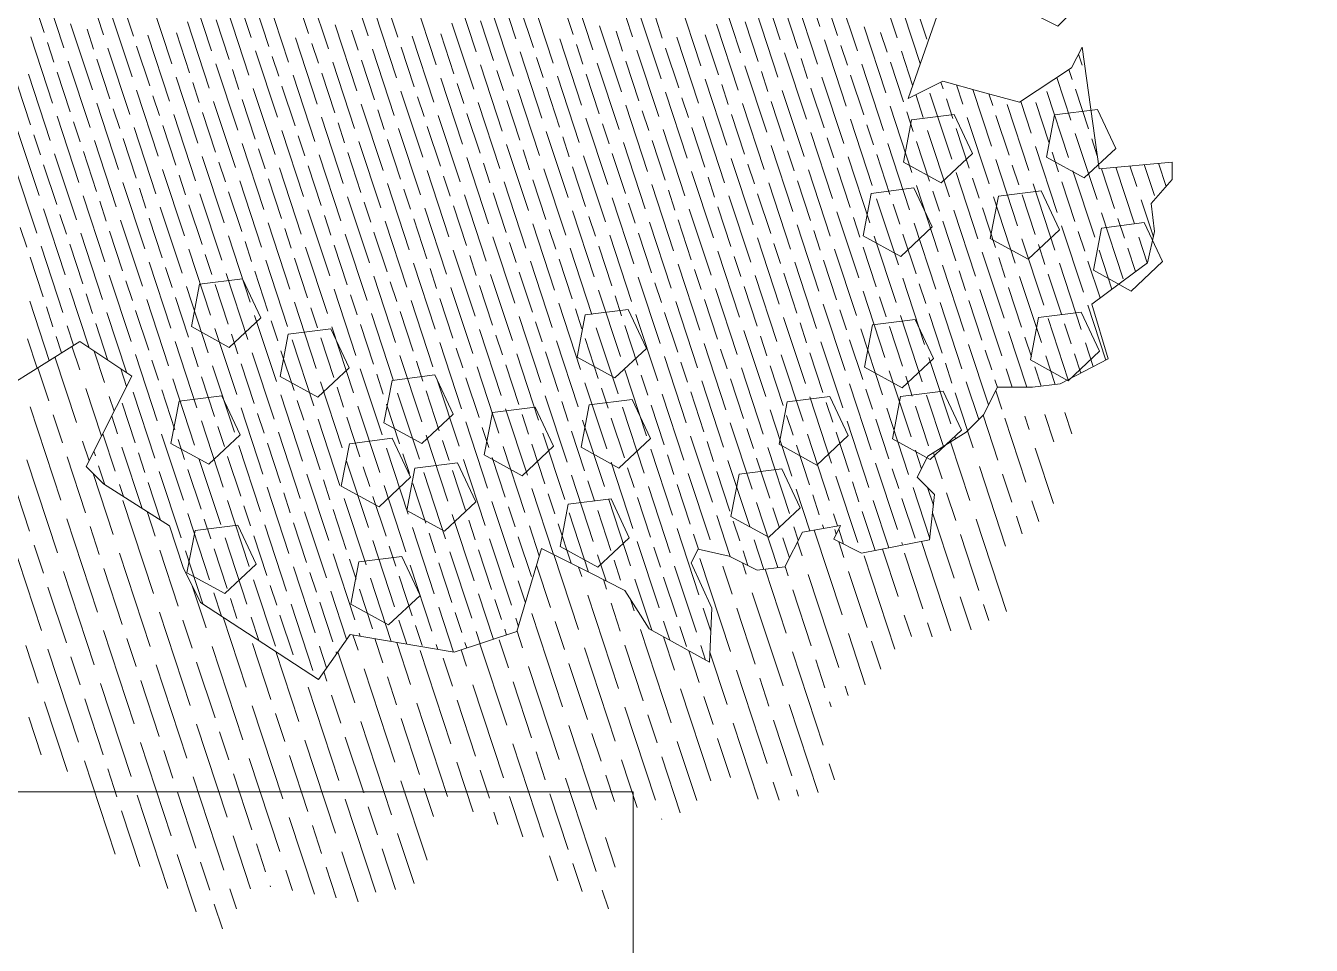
# Model space of a CAD drawing. Header units: millimetres. Extents: x 29001 to 40804, y -8833 to -5892.
# Drawn here: x 29489.07 to 29504.21, y -8209.34 to -8198.51 of the extents above; entities that cross this region are included whole.
import ezdxf

# ---------------------------------------------------------------- set-up
doc = ezdxf.new("R2010")
doc.units = ezdxf.units.MM
doc.layers.get('0').update_dxf_attribs({"lineweight": 0})
for name, color, linetype, lineweight in [('250', 250, 'Continuous', 0), ('251', 251, 'Continuous', 0), ('252', 252, 'Continuous', 0), ('ARBOL', 3, 'Continuous', 0), ('Auto_Tefriş', 32, 'Continuous', 0), ('wipeout', 254, 'Continuous', 0), ('xxx_Auto_Tefris_Tefris', 32, 'Continuous', 0)]:
    doc.layers.add(name, color=color, linetype=linetype, lineweight=lineweight)

# ---------------------------------------------------------------- blocks, each defined once
blk = doc.blocks.new('cc')
at = {"color": 66, "linetype": 'Continuous', "true_color": 0x608d07}
for p, q in [((3.3614, 1.6911), (3.3145, 1.7182)), ((3.4185, 1.6582), (3.4183, 1.6583)), ((3.3712, 1.6096), (3.3293, 1.6338)), ((3.5845, 1.4865), (3.4139, 1.585)), ((4.0373, 1.5284), (3.9381, 1.5857)), ((3.4948, 1.4624), (3.3119, 1.568)), ((4.0243, 1.4601), (3.8921, 1.5364)), ((3.6042, 1.3235), (3.3198, 1.4876)), ((3.6997, 1.4199), (3.6272, 1.4618)), ((3.9346, 1.436), (3.846, 1.4871)), ((3.486, 1.3158), (3.3154, 1.4143)), ((3.8361, 1.2654), (3.5517, 1.4296)), ((4.0439, 1.2971), (3.8, 1.4379)), ((4.1509, 1.3111), (3.9914, 1.4032)), ((2.6262, 1.2056), (2.3418, 1.3698)), ((2.7345, 1.2947), (2.6492, 1.344)), ((3.3963, 1.2918), (3.2599, 1.3706)), ((3.9258, 1.2894), (3.7551, 1.3879)), ((2.7878, 1.1881), (2.5737, 1.3118)), ((3.1742, 1.2684), (3.1243, 1.2972)), ((3.5057, 1.1528), (3.2213, 1.317)), ((3.614, 1.242), (3.5287, 1.2912)), ((3.9454, 1.1264), (3.661, 1.2906)), ((3.0659, 1.1792), (2.9828, 1.2272)), ((3.2978, 1.1212), (3.0536, 1.2622)), ((3.3875, 1.1452), (3.2169, 1.2437)), ((3.7375, 1.0948), (3.4532, 1.259)), ((3.8273, 1.1188), (3.6566, 1.2173)), ((4.1773, 1.0684), (3.8929, 1.2326)), ((4.0537, 1.2156), (3.9684, 1.2648)), ((4.2112, 1.2005), (4.1008, 1.2642)), ((2.3198, 1.0033), (2.0354, 1.1675)), ((2.5277, 1.035), (2.2433, 1.1992)), ((2.636, 1.1241), (2.5507, 1.1734)), ((2.8294, 1.0883), (2.683, 1.1728)), ((2.9478, 1.1716), (2.9191, 1.1882)), ((4.1973, 1.1327), (4.0964, 1.1909)), ((2.4095, 1.0274), (2.2389, 1.1259)), ((2.7595, 0.977), (2.4752, 1.1411)), ((2.8493, 1.001), (2.6786, 1.0995)), ((3.1993, 0.9506), (2.9149, 1.1147)), ((3.0757, 1.0977), (2.9904, 1.147)), ((3.4071, 0.9822), (3.1228, 1.1464)), ((3.5155, 1.0713), (3.4302, 1.1206)), ((3.8469, 0.9558), (3.5625, 1.12)), ((3.9552, 1.0449), (3.8699, 1.0942)), ((4.1694, 0.9971), (4.0023, 1.0936)), ((2.9674, 1.0086), (2.8696, 1.0651)), ((3.289, 0.9746), (3.1184, 1.0731)), ((3.639, 0.9242), (3.3547, 1.0883)), ((3.7287, 0.9482), (3.5581, 1.0467)), ((4.0788, 0.8978), (3.7944, 1.0619)), ((2.2213, 0.8327), (1.9369, 0.9969)), ((2.4291, 0.8644), (2.1448, 1.0286)), ((2.661, 0.8063), (2.3767, 0.9705)), ((2.5375, 0.9535), (2.4522, 1.0028)), ((2.8689, 0.838), (2.5845, 1.0022)), ((2.9772, 0.9271), (2.8919, 0.9764)), ((3.3086, 0.8116), (3.0243, 0.9758)), ((4.1555, 0.9293), (3.9979, 1.0203)), ((2.311, 0.8568), (2.1404, 0.9553)), ((2.7507, 0.8304), (2.5801, 0.9289)), ((3.1008, 0.7799), (2.8164, 0.9441)), ((3.5405, 0.7535), (3.2562, 0.9177)), ((3.417, 0.9007), (3.3317, 0.95)), ((3.7484, 0.7852), (3.464, 0.9494)), ((3.8567, 0.8743), (3.7714, 0.9236)), ((4.1881, 0.7588), (3.9038, 0.923)), ((2.3306, 0.6938), (2.0463, 0.8579)), ((3.1905, 0.804), (3.0199, 0.9025)), ((3.6302, 0.7776), (3.4596, 0.8761)), ((3.9803, 0.7272), (3.6959, 0.8913)), ((4.07, 0.7512), (3.8994, 0.8497)), ((4.3708, 0.7292), (4.1357, 0.8649)), ((2.1228, 0.6621), (1.8384, 0.8263)), ((2.5625, 0.6357), (2.2782, 0.7999)), ((2.439, 0.7829), (2.3537, 0.8321)), ((2.7704, 0.6674), (2.486, 0.8316)), ((2.8787, 0.7565), (2.7934, 0.8057)), ((3.2101, 0.641), (2.9258, 0.8052)), ((2.2125, 0.6861), (2.0419, 0.7847)), ((2.6522, 0.6598), (2.4816, 0.7583)), ((3.0023, 0.6093), (2.7179, 0.7735)), ((3.092, 0.6334), (2.9214, 0.7319)), ((3.442, 0.5829), (3.1577, 0.7471)), ((3.3185, 0.7301), (3.2331, 0.7794)), ((3.6499, 0.6146), (3.3655, 0.7788)), ((3.7582, 0.7037), (3.6729, 0.753)), ((4.0896, 0.5882), (3.8053, 0.7524)), ((2.2321, 0.5231), (1.9478, 0.6873)), ((3.5317, 0.607), (3.3611, 0.7055)), ((3.8818, 0.5565), (3.5974, 0.7207)), ((3.9715, 0.5806), (3.8009, 0.6791)), ((4.3004, 0.5423), (4.0371, 0.6943)), ((4.1979, 0.6773), (4.1126, 0.7266)), ((4.3473, 0.6669), (4.245, 0.726)), ((2.0243, 0.4915), (1.7399, 0.6557)), ((2.114, 0.5155), (1.9434, 0.614)), ((2.464, 0.4651), (2.1797, 0.6293)), ((2.3405, 0.6123), (2.2551, 0.6615)), ((2.6719, 0.4968), (2.3875, 0.6609)), ((2.7802, 0.5859), (2.6949, 0.6351)), ((3.1116, 0.4704), (2.8273, 0.6345)), ((3.2199, 0.5595), (3.1346, 0.6087)), ((3.5514, 0.444), (3.267, 0.6081)), ((4.3239, 0.6046), (4.2406, 0.6527)), ((2.5537, 0.4891), (2.3831, 0.5876)), ((2.9038, 0.4387), (2.6194, 0.6029)), ((2.9935, 0.4627), (2.8229, 0.5612)), ((3.3435, 0.4123), (3.0591, 0.5765)), ((3.7833, 0.3859), (3.4989, 0.5501)), ((3.6597, 0.5331), (3.5744, 0.5823)), ((3.9911, 0.4176), (3.7067, 0.5817)), ((4.0994, 0.5067), (4.0141, 0.5559)), ((4.2695, 0.4843), (4.1465, 0.5554)), ((1.6939, 0.3789), (1.4095, 0.5431)), ((1.9258, 0.3209), (1.6414, 0.485)), ((1.8022, 0.468), (1.7169, 0.5173)), ((2.1336, 0.3525), (1.8493, 0.5167)), ((2.2419, 0.4416), (2.1566, 0.4909)), ((2.5734, 0.3261), (2.289, 0.4903)), ((3.4332, 0.4363), (3.2626, 0.5349)), ((3.873, 0.4099), (3.7023, 0.5085)), ((4.1781, 0.3854), (3.9386, 0.5237)), ((2.0155, 0.3449), (1.8449, 0.4434)), ((2.3655, 0.2945), (2.0811, 0.4587)), ((2.8053, 0.2681), (2.5209, 0.4323)), ((2.6817, 0.4153), (2.5964, 0.4645)), ((3.0131, 0.2997), (2.7287, 0.4639)), ((3.1214, 0.3889), (3.0361, 0.4381)), ((3.4529, 0.2733), (3.1685, 0.4375)), ((4.2253, 0.434), (4.1421, 0.4821)), ((1.5954, 0.2083), (1.311, 0.3725)), ((2.4552, 0.3185), (2.2846, 0.417)), ((2.895, 0.2921), (2.7243, 0.3906)), ((3.245, 0.2417), (2.9606, 0.4059)), ((3.3347, 0.2657), (3.1641, 0.3642)), ((3.6848, 0.2153), (3.4004, 0.3795)), ((3.5612, 0.3625), (3.4759, 0.4117)), ((3.8926, 0.2469), (3.6082, 0.4111)), ((4.0009, 0.3361), (3.9156, 0.3853)), ((4.1263, 0.3395), (4.048, 0.3847)), ((1.8273, 0.1503), (1.5429, 0.3144)), ((1.7037, 0.2974), (1.6184, 0.3467)), ((2.0351, 0.1819), (1.7507, 0.3461)), ((2.1434, 0.271), (2.0581, 0.3203)), ((2.4749, 0.1555), (2.1905, 0.3197)), ((3.7745, 0.2393), (3.6038, 0.3378)), ((4.0998, 0.2032), (3.8401, 0.3531)), ((4.0757, 0.2929), (4.0436, 0.3114)), ((1.4772, 0.2007), (1.3066, 0.2992)), ((1.917, 0.1743), (1.7463, 0.2728)), ((2.267, 0.1239), (1.9826, 0.288)), ((2.3567, 0.1479), (2.1861, 0.2464)), ((2.7068, 0.0975), (2.4224, 0.2616)), ((2.5832, 0.2446), (2.4979, 0.2939)), ((2.9146, 0.1291), (2.6302, 0.2933)), ((3.0229, 0.2182), (2.9376, 0.2675)), ((3.3544, 0.1027), (3.07, 0.2669)), ((1.4969, 0.0377), (1.2125, 0.2019)), ((2.7965, 0.1215), (2.6258, 0.22)), ((3.1465, 0.0711), (2.8621, 0.2352)), ((3.2362, 0.0951), (3.0656, 0.1936)), ((3.5862, 0.0447), (3.3019, 0.2089)), ((3.4627, 0.1918), (3.3774, 0.2411)), ((3.7941, 0.0763), (3.5097, 0.2405)), ((4.026, 0.0183), (3.7416, 0.1825)), ((3.9024, 0.1654), (3.8171, 0.2147)), ((4.1113, 0.1207), (3.9495, 0.2141)), ((1.289, 0.006), (1.0046, 0.1702)), ((1.3787, 0.0301), (1.2081, 0.1286)), ((1.7288, -0.0204), (1.4444, 0.1438)), ((1.6052, 0.1268), (1.5199, 0.1761)), ((1.9366, 0.0113), (1.6522, 0.1755)), ((2.0449, 0.1004), (1.9596, 0.1497)), ((2.3764, -0.0151), (2.092, 0.1491)), ((2.4847, 0.074), (2.3994, 0.1233)), ((2.8161, -0.0415), (2.5317, 0.1227)), ((3.676, 0.0687), (3.5053, 0.1672)), ((4.1068, 0.0474), (3.9451, 0.1408)), ((1.8185, 0.0037), (1.6478, 0.1022)), ((2.1685, -0.0468), (1.8841, 0.1174)), ((2.2582, -0.0227), (2.0876, 0.0758)), ((2.6082, -0.0732), (2.3239, 0.091)), ((3.048, -0.0996), (2.7636, 0.0646)), ((2.9244, 0.0476), (2.8391, 0.0969)), ((3.2558, -0.0679), (2.9715, 0.0963)), ((3.3642, 0.0212), (3.2789, 0.0705)), ((3.6956, -0.0943), (3.4112, 0.0699)), ((1.3984, -0.1329), (1.114, 0.0312)), ((1.5067, -0.0438), (1.4214, 0.0054)), ((1.8381, -0.1593), (1.5537, 0.0048)), ((2.698, -0.0491), (2.5273, 0.0494)), ((3.1377, -0.0755), (2.9671, 0.023)), ((3.4877, -0.1259), (3.2034, 0.0382)), ((3.9275, -0.1523), (3.6431, 0.0118)), ((3.8039, -0.0052), (3.7186, 0.0441)), ((4.0714, -0.0838), (3.851, 0.0435)), ((1.1905, -0.1646), (0.9061, -0.0004)), ((1.2802, -0.1406), (1.1096, -0.042)), ((1.6302, -0.191), (1.3459, -0.0268)), ((2.07, -0.2174), (1.7856, -0.0532)), ((1.9464, -0.0702), (1.8611, -0.021)), ((2.2778, -0.1857), (1.9935, -0.0215)), ((2.3862, -0.0966), (2.3009, -0.0474)), ((2.7176, -0.2121), (2.4332, -0.0479)), ((3.5774, -0.1019), (3.4068, -0.0034)), ((4.0172, -0.1283), (3.8466, -0.0298)), ((4.0901, -0.0187), (4.0829, -0.0146)), ((1.72, -0.167), (1.5493, -0.0684)), ((2.1597, -0.1933), (1.9891, -0.0948)), ((2.5097, -0.2438), (2.2254, -0.0796)), ((2.9495, -0.2702), (2.6651, -0.106)), ((2.8259, -0.123), (2.7406, -0.0737)), ((3.1573, -0.2385), (2.873, -0.0743)), ((3.2657, -0.1494), (3.1804, -0.1001)), ((3.5971, -0.2649), (3.3127, -0.1007)), ((1.092, -0.3352), (0.8076, -0.171)), ((1.2998, -0.3036), (1.0155, -0.1394)), ((1.4082, -0.2144), (1.3229, -0.1652)), ((1.7396, -0.33), (1.4552, -0.1658)), ((2.5994, -0.2197), (2.4288, -0.1212)), ((3.0392, -0.2461), (2.8686, -0.1476)), ((3.3892, -0.2966), (3.1049, -0.1324)), ((3.4789, -0.2725), (3.3083, -0.174)), ((3.829, -0.323), (3.5446, -0.1588)), ((3.7054, -0.1758), (3.6201, -0.1265)), ((4.0368, -0.2913), (3.7525, -0.1271)), ((1.1817, -0.3112), (1.0111, -0.2127)), ((1.5317, -0.3616), (1.2474, -0.1974)), ((1.6214, -0.3376), (1.4508, -0.2391)), ((1.9715, -0.388), (1.6871, -0.2238)), ((1.8479, -0.2408), (1.7626, -0.1916)), ((2.1793, -0.3563), (1.895, -0.1922)), ((2.2877, -0.2672), (2.2024, -0.218)), ((2.6191, -0.3827), (2.3347, -0.2186)), ((3.9187, -0.2989), (3.7481, -0.2004)), ((4.0645, -0.2314), (3.9844, -0.1852)), ((0.7616, -0.4478), (0.4772, -0.2836)), ((2.0612, -0.364), (1.8906, -0.2655)), ((2.4112, -0.4144), (2.1269, -0.2502)), ((2.5009, -0.3904), (2.3303, -0.2919)), ((2.851, -0.4408), (2.5666, -0.2766)), ((2.7274, -0.2936), (2.6421, -0.2444)), ((3.0588, -0.4091), (2.7745, -0.245)), ((3.1672, -0.32), (3.0818, -0.2708)), ((3.4986, -0.4355), (3.2142, -0.2714)), ((3.6069, -0.3464), (3.5216, -0.2972)), ((3.9383, -0.4619), (3.654, -0.2977)), ((4.2206, -0.3216), (4.1447, -0.2777)), ((0.9935, -0.5058), (0.7091, -0.3417)), ((0.8699, -0.3587), (0.7846, -0.3094)), ((1.2013, -0.4742), (0.917, -0.31)), ((1.3097, -0.3851), (1.2244, -0.3358)), ((1.6411, -0.5006), (1.3567, -0.3364)), ((1.7494, -0.4115), (1.6641, -0.3622)), ((2.0808, -0.527), (1.7965, -0.3628)), ((2.9407, -0.4168), (2.7701, -0.3182)), ((3.2907, -0.4672), (3.0064, -0.303)), ((3.3804, -0.4432), (3.2098, -0.3446)), ((3.7305, -0.4936), (3.4461, -0.3294)), ((4.1702, -0.52), (3.8859, -0.3558)), ((4.0467, -0.3728), (3.9613, -0.3236)), ((4.3118, -0.4501), (4.0937, -0.3241)), ((1.0832, -0.4818), (0.9126, -0.3833)), ((1.4332, -0.5322), (1.1489, -0.368)), ((1.5229, -0.5082), (1.3523, -0.4097)), ((1.873, -0.5586), (1.5886, -0.3944)), ((2.3127, -0.585), (2.0284, -0.4208)), ((2.1892, -0.4378), (2.1038, -0.3886)), ((2.5206, -0.5534), (2.2362, -0.3892)), ((2.6289, -0.4642), (2.5436, -0.415)), ((2.9603, -0.5798), (2.676, -0.4156)), ((3.8202, -0.4695), (3.6496, -0.371)), ((4.2599, -0.4959), (4.0893, -0.3974)), ((0.6631, -0.6184), (0.3787, -0.4542)), ((0.7714, -0.5293), (0.6861, -0.48)), ((1.1028, -0.6448), (0.8185, -0.4806)), ((1.9627, -0.5346), (1.7921, -0.4361)), ((2.4024, -0.561), (2.2318, -0.4625)), ((2.7525, -0.6114), (2.4681, -0.4472)), ((3.1922, -0.6378), (2.9079, -0.4736)), ((3.0687, -0.4906), (2.9833, -0.4414)), ((3.4001, -0.6062), (3.1157, -0.442)), ((3.5084, -0.517), (3.4231, -0.4678)), ((3.8398, -0.6325), (3.5555, -0.4684)), ((0.5449, -0.626), (0.3743, -0.5275)), ((0.895, -0.6765), (0.6106, -0.5123)), ((1.3347, -0.7028), (1.0504, -0.5387)), ((1.2112, -0.5557), (1.1258, -0.5064)), ((1.5426, -0.6712), (1.2582, -0.507)), ((1.6509, -0.5821), (1.5656, -0.5328)), ((1.9823, -0.6976), (1.698, -0.5334)), ((2.8422, -0.5874), (2.6716, -0.4889)), ((3.2819, -0.6138), (3.1113, -0.5153)), ((3.632, -0.6642), (3.3476, -0.5)), ((3.7217, -0.6402), (3.5511, -0.5417)), ((4.0717, -0.6906), (3.7873, -0.5264)), ((3.9481, -0.5434), (3.8628, -0.4942)), ((4.198, -0.6118), (3.9952, -0.4948)), ((0.9847, -0.6524), (0.8141, -0.5539)), ((1.4244, -0.6788), (1.2538, -0.5803)), ((1.7745, -0.7292), (1.4901, -0.5651)), ((2.2142, -0.7556), (1.9298, -0.5915)), ((2.0907, -0.6085), (2.0053, -0.5592)), ((2.4221, -0.724), (2.1377, -0.5598)), ((2.5304, -0.6349), (2.4451, -0.5856)), ((2.8618, -0.7504), (2.5775, -0.5862)), ((4.158, -0.6646), (3.9908, -0.5681)), ((4.2379, -0.559), (4.2271, -0.5528)), ((0.3567, -0.8207), (0.0724, -0.6565)), ((0.5646, -0.789), (0.2802, -0.6248)), ((0.6729, -0.6999), (0.5876, -0.6506)), ((1.0043, -0.8154), (0.72, -0.6512)), ((1.8642, -0.7052), (1.6936, -0.6067)), ((2.3039, -0.7316), (2.1333, -0.6331)), ((2.654, -0.782), (2.3696, -0.6179)), ((2.7437, -0.758), (2.5731, -0.6595)), ((3.0937, -0.8084), (2.8093, -0.6442)), ((2.9701, -0.6613), (2.8848, -0.612)), ((3.3016, -0.7768), (3.0172, -0.6126)), ((3.4099, -0.6877), (3.3246, -0.6384)), ((3.7413, -0.8032), (3.4569, -0.639)), ((3.8496, -0.714), (3.7643, -0.6648)), ((3.949, -0.6956), (3.8967, -0.6654)), ((0.4464, -0.7966), (0.2758, -0.6981)), ((0.7965, -0.8471), (0.5121, -0.6829)), ((0.8862, -0.823), (0.7156, -0.7245)), ((1.2362, -0.8735), (0.9518, -0.7093)), ((1.1127, -0.7263), (1.0273, -0.677)), ((1.4441, -0.8418), (1.1597, -0.6776)), ((1.5524, -0.7527), (1.4671, -0.7034)), ((1.8838, -0.8682), (1.5995, -0.704)), ((3.1834, -0.7844), (3.0128, -0.6859)), ((3.5335, -0.8348), (3.2491, -0.6706)), ((3.6232, -0.8108), (3.4525, -0.7123)), ((3.867, -0.7999), (3.6888, -0.697)), ((4.0277, -0.741), (3.9635, -0.704)), ((1.3259, -0.8494), (1.1553, -0.7509)), ((1.676, -0.8999), (1.3916, -0.7357)), ((1.7657, -0.8758), (1.5951, -0.7773)), ((2.1157, -0.9263), (1.8313, -0.7621)), ((1.9921, -0.7791), (1.9068, -0.7298)), ((2.3236, -0.8946), (2.0392, -0.7304)), ((2.4319, -0.8055), (2.3466, -0.7562)), ((2.7633, -0.921), (2.4789, -0.7568)), ((2.8716, -0.8319), (2.7863, -0.7826)), ((3.2031, -0.9474), (2.9187, -0.7832)), ((3.908, -0.7477), (3.8923, -0.7387)), ((0.2582, -0.9913), (-0.0262, -0.8271)), ((0.4661, -0.9596), (0.1817, -0.7955)), ((0.5744, -0.8705), (0.4891, -0.8213)), ((0.9058, -0.986), (0.6215, -0.8219)), ((1.0141, -0.8969), (0.9288, -0.8477)), ((2.2054, -0.9022), (2.0348, -0.8037)), ((2.5555, -0.9527), (2.2711, -0.7885)), ((2.6452, -0.9286), (2.4745, -0.8301)), ((2.9952, -0.979), (2.7108, -0.8149)), ((3.4349, -1.0054), (3.1506, -0.8413)), ((3.3114, -0.8583), (3.2261, -0.809)), ((3.6428, -0.9738), (3.3584, -0.8096)), ((3.7511, -0.8847), (3.6658, -0.8354)), ((3.8561, -0.8694), (3.7982, -0.836)), ((0.3479, -0.9673), (0.1773, -0.8688)), ((0.698, -1.0177), (0.4136, -0.8535)), ((0.7877, -0.9937), (0.6171, -0.8951)), ((1.1377, -1.0441), (0.8533, -0.8799)), ((1.3456, -1.0124), (1.0612, -0.8483)), ((1.5775, -1.0705), (1.2931, -0.9063)), ((1.4539, -0.9233), (1.3686, -0.8741)), ((1.7853, -1.0388), (1.5009, -0.8746)), ((1.8936, -0.9497), (1.8083, -0.9005)), ((2.2251, -1.0652), (1.9407, -0.901)), ((3.0849, -0.955), (2.9143, -0.8565)), ((3.5247, -0.9814), (3.354, -0.8829)), ((3.8705, -1.0294), (3.5903, -0.8677)), ((0.3676, -1.1303), (0.0832, -0.9661)), ((1.2274, -1.02), (1.0568, -0.9215)), ((1.6672, -1.0464), (1.4965, -0.9479)), ((2.0172, -1.0969), (1.7328, -0.9327)), ((2.4569, -1.1233), (2.1726, -0.9591)), ((2.3334, -0.9761), (2.2481, -0.9268)), ((2.6648, -1.0916), (2.3804, -0.9274)), ((2.7731, -1.0025), (2.6878, -0.9532)), ((3.1045, -1.118), (2.8202, -0.9538)), ((3.8801, -0.9592), (3.7938, -0.9093)), ((0.1597, -1.1619), (-0.1247, -0.9977)), ((0.5995, -1.1883), (0.3151, -1.0241)), ((0.4759, -1.0411), (0.3906, -0.9919)), ((0.8073, -1.1567), (0.5229, -0.9925)), ((0.9156, -1.0675), (0.8303, -1.0183)), ((1.2471, -1.183), (0.9627, -1.0189)), ((2.1069, -1.0728), (1.9363, -0.9743)), ((2.5467, -1.0992), (2.376, -1.0007)), ((2.8967, -1.1497), (2.6123, -0.9855)), ((2.9864, -1.1256), (2.8158, -1.0271)), ((3.3364, -1.1761), (3.0521, -1.0119)), ((3.2129, -1.0289), (3.1276, -0.9796)), ((3.5443, -1.1444), (3.2599, -0.9802)), ((3.6526, -1.0553), (3.5673, -1.006)), ((3.8262, -1.0797), (3.6997, -1.0066)), ((0.2494, -1.1379), (0.0788, -1.0394)), ((0.6892, -1.1643), (0.5185, -1.0658)), ((1.0392, -1.2147), (0.7548, -1.0505)), ((1.4789, -1.2411), (1.1946, -1.0769)), ((1.3554, -1.0939), (1.2701, -1.0447)), ((1.6868, -1.2094), (1.4024, -1.0453)), ((1.7951, -1.1203), (1.7098, -1.0711)), ((2.1265, -1.2358), (1.8422, -1.0717)), ((3.4262, -1.152), (3.2555, -1.0535)), ((3.6685, -1.1403), (3.4918, -1.0383)), ((3.7582, -1.1163), (3.6953, -1.0799)), ((-0.1707, -1.2745), (-0.4551, -1.1103)), ((-0.0624, -1.1854), (-0.1477, -1.1361)), ((0.2691, -1.3009), (-0.0153, -1.1367)), ((1.1289, -1.1907), (0.9583, -1.0922)), ((1.5687, -1.2171), (1.398, -1.1186)), ((1.9187, -1.2675), (1.6343, -1.1033)), ((2.0084, -1.2435), (1.8378, -1.145)), ((2.3584, -1.2939), (2.0741, -1.1297)), ((2.2349, -1.1467), (2.1496, -1.0975)), ((2.5663, -1.2622), (2.2819, -1.0981)), ((2.6746, -1.1731), (2.5893, -1.1239)), ((3.006, -1.2886), (2.7217, -1.1244)), ((3.1144, -1.1995), (3.0291, -1.1503)), ((0.0612, -1.3325), (-0.2232, -1.1684)), ((0.1509, -1.3085), (-0.0197, -1.21)), ((0.5009, -1.3589), (0.2166, -1.1948)), ((0.3774, -1.2118), (0.2921, -1.1625)), ((0.7088, -1.3273), (0.4244, -1.1631)), ((0.8171, -1.2382), (0.7318, -1.1889)), ((1.1485, -1.3537), (0.8642, -1.1895)), ((2.4481, -1.2699), (2.2775, -1.1713)), ((2.7982, -1.3203), (2.5138, -1.1561)), ((2.8879, -1.2962), (2.7173, -1.1977)), ((3.2379, -1.3467), (2.9536, -1.1825)), ((3.4458, -1.315), (3.1614, -1.1508)), ((3.6777, -1.3731), (3.3933, -1.2089)), ((3.5333, -1.2139), (3.4688, -1.1767)), ((0.5907, -1.3349), (0.42, -1.2364)), ((0.9407, -1.3853), (0.6563, -1.2211)), ((1.0304, -1.3613), (0.8598, -1.2628)), ((1.3804, -1.4117), (1.0961, -1.2475)), ((1.2569, -1.2645), (1.1716, -1.2153)), ((1.5883, -1.3801), (1.3039, -1.2159)), ((1.6966, -1.2909), (1.6113, -1.2417)), ((2.028, -1.4065), (1.7437, -1.2423)), ((2.1364, -1.3173), (2.0511, -1.2681)), ((2.4678, -1.4329), (2.1834, -1.2687)), ((3.3276, -1.3226), (3.157, -1.2241)), ((-0.2692, -1.4451), (-0.5536, -1.2809)), ((-0.1609, -1.356), (-0.2462, -1.3067)), ((0.1705, -1.4715), (-0.1138, -1.3073)), ((1.4701, -1.3877), (1.2995, -1.2892)), ((1.8202, -1.4381), (1.5358, -1.2739)), ((1.9099, -1.4141), (1.7393, -1.3156)), ((2.2599, -1.4645), (1.9756, -1.3003)), ((2.6997, -1.4909), (2.4153, -1.3267)), ((2.5761, -1.3437), (2.4908, -1.2945)), ((2.9075, -1.4592), (2.6232, -1.2951)), ((3.0159, -1.3701), (2.9306, -1.3209)), ((3.3473, -1.4856), (3.0629, -1.3215)), ((-0.3873, -1.4527), (-0.558, -1.3542)), ((-0.0373, -1.5032), (-0.3217, -1.339)), ((0.0524, -1.4791), (-0.1182, -1.3806)), ((0.4024, -1.5296), (0.1181, -1.3654)), ((0.2789, -1.3824), (0.1936, -1.3331)), ((0.6103, -1.4979), (0.3259, -1.3337)), ((0.8422, -1.5559), (0.5578, -1.3918)), ((0.7186, -1.4088), (0.6333, -1.3595)), ((1.05, -1.5243), (0.7657, -1.3601)), ((1.1584, -1.4352), (1.0731, -1.3859)), ((1.4898, -1.5507), (1.2054, -1.3865)), ((2.3496, -1.4405), (2.179, -1.342)), ((2.7894, -1.4669), (2.6188, -1.3684)), ((3.1394, -1.5173), (2.8551, -1.3531)), ((3.5792, -1.5437), (3.2948, -1.3795)), ((3.4556, -1.3965), (3.3703, -1.3473)), ((3.787, -1.512), (3.5027, -1.3479)), ((0.4921, -1.5055), (0.3215, -1.407)), ((0.9319, -1.5319), (0.7613, -1.4334)), ((1.2819, -1.5823), (0.9976, -1.4182)), ((1.7217, -1.6087), (1.4373, -1.4446)), ((1.5981, -1.4616), (1.5128, -1.4123)), ((1.9295, -1.5771), (1.6452, -1.4129)), ((2.0379, -1.488), (1.9526, -1.4387)), ((2.3693, -1.6035), (2.0849, -1.4393)), ((3.2291, -1.4933), (3.0585, -1.3948)), ((3.6689, -1.5197), (3.4983, -1.4212)), ((3.8341, -1.4634), (3.7346, -1.4059)), ((-0.1358, -1.6738), (-0.4202, -1.5096)), ((-0.2594, -1.5266), (-0.3447, -1.4773)), ((0.072, -1.6421), (-0.2123, -1.4779)), ((0.1804, -1.553), (0.0951, -1.5037)), ((0.5118, -1.6685), (0.2274, -1.5043)), ((1.3716, -1.5583), (1.201, -1.4598)), ((1.8114, -1.5847), (1.6408, -1.4862)), ((2.1614, -1.6351), (1.8771, -1.471)), ((2.2511, -1.6111), (2.0805, -1.5126)), ((2.6012, -1.6615), (2.3168, -1.4973)), ((2.4776, -1.5144), (2.3923, -1.4651)), ((2.809, -1.6299), (2.5247, -1.4657)), ((2.9174, -1.5407), (2.832, -1.4915)), ((3.2195, -1.6394), (2.9644, -1.4921)), ((-0.0461, -1.6497), (-0.2167, -1.5512)), ((0.3039, -1.7002), (0.0196, -1.536)), ((0.7437, -1.7266), (0.4593, -1.5624)), ((0.6201, -1.5794), (0.5348, -1.5301)), ((0.9515, -1.6949), (0.6672, -1.5307)), ((1.0599, -1.6058), (0.9746, -1.5565)), ((1.3913, -1.7213), (1.1069, -1.5571)), ((2.6909, -1.6375), (2.5203, -1.539)), ((3.0401, -1.6874), (2.7566, -1.5237)), ((3.1298, -1.6634), (2.96, -1.5654)), ((3.3092, -1.6153), (3.1963, -1.5501)), ((3.3571, -1.5671), (3.2718, -1.5179)), ((3.6237, -1.6453), (3.4042, -1.5185)), ((3.7968, -1.5935), (3.7115, -1.5443)), ((3.9067, -1.5811), (3.8439, -1.5449)), ((0.3936, -1.6761), (0.223, -1.5776)), ((0.8334, -1.7025), (0.6628, -1.604)), ((1.1834, -1.753), (0.8991, -1.5888)), ((1.2731, -1.7289), (1.1025, -1.6304)), ((1.6232, -1.7794), (1.3388, -1.6152)), ((1.4996, -1.6322), (1.4143, -1.5829)), ((1.831, -1.7477), (1.5467, -1.5835)), ((1.9394, -1.6586), (1.854, -1.6093)), ((2.2708, -1.7741), (1.9864, -1.6099)), ((3.7181, -1.6239), (3.636, -1.5765)), ((-0.0265, -1.8127), (-0.3108, -1.6486)), ((0.0819, -1.7236), (-0.0035, -1.6744)), ((0.4133, -1.8391), (0.1289, -1.675)), ((1.7129, -1.7553), (1.5423, -1.6568)), ((2.0629, -1.8057), (1.7786, -1.6416)), ((2.1526, -1.7817), (1.982, -1.6832)), ((2.5027, -1.8321), (2.2183, -1.668)), ((2.3791, -1.685), (2.2938, -1.6357)), ((2.7105, -1.8005), (2.4262, -1.6363)), ((2.9424, -1.8585), (2.658, -1.6944)), ((2.8188, -1.7114), (2.7335, -1.6621)), ((2.9956, -1.7376), (2.8659, -1.6627)), ((-0.1446, -1.8204), (-0.3152, -1.7218)), ((0.2054, -1.8708), (-0.0789, -1.7066)), ((0.2951, -1.8468), (0.1245, -1.7482)), ((0.6452, -1.8972), (0.3608, -1.733)), ((0.5216, -1.75), (0.4363, -1.7008)), ((0.853, -1.8655), (0.5687, -1.7013)), ((0.9614, -1.7764), (0.876, -1.7272)), ((1.2928, -1.8919), (1.0084, -1.7277)), ((1.4011, -1.8028), (1.3158, -1.7535)), ((1.7325, -1.9183), (1.4482, -1.7541)), ((2.5924, -1.8081), (2.4218, -1.7096)), ((3.0321, -1.8345), (2.8615, -1.736)), ((0.7349, -1.8731), (0.5643, -1.7746)), ((1.0849, -1.9236), (0.8006, -1.7594)), ((1.1746, -1.8995), (1.004, -1.801)), ((1.5247, -1.95), (1.2403, -1.7858)), ((1.9644, -1.9764), (1.68, -1.8122)), ((1.8408, -1.8292), (1.7555, -1.7799)), ((2.1723, -1.9447), (1.8879, -1.7805)), ((2.2806, -1.8556), (2.1953, -1.8063)), ((2.612, -1.9711), (2.3276, -1.8069)), ((0.1069, -2.0414), (-0.1774, -1.8772)), ((-0.0166, -1.8942), (-0.102, -1.845)), ((0.3148, -2.0098), (0.0304, -1.8456)), ((0.4231, -1.9206), (0.3378, -1.8714)), ((0.7545, -2.0361), (0.4702, -1.872)), ((1.6144, -1.9259), (1.4438, -1.8274)), ((2.0541, -1.9523), (1.8835, -1.8538)), ((2.4042, -2.0028), (2.1198, -1.8386)), ((2.8439, -2.0292), (2.5595, -1.865)), ((2.7203, -1.882), (2.635, -1.8327)), ((3.0518, -1.9975), (2.7674, -1.8333)), ((0.1966, -2.0174), (0.026, -1.9189)), ((0.5467, -2.0678), (0.2623, -1.9036)), ((0.9864, -2.0942), (0.702, -1.93)), ((0.8628, -1.947), (0.7775, -1.8978)), ((1.1943, -2.0625), (0.9099, -1.8984)), ((1.3026, -1.9734), (1.2173, -1.9242)), ((1.634, -2.0889), (1.3496, -1.9248)), ((2.4939, -1.9787), (2.3232, -1.8802)), ((2.9336, -2.0051), (2.763, -1.9066)), ((3.0943, -1.9462), (2.9993, -1.8914)), ((0.6364, -2.0438), (0.4658, -1.9453)), ((1.0761, -2.0702), (0.9055, -1.9717)), ((1.4262, -2.1206), (1.1418, -1.9564)), ((1.5159, -2.0966), (1.3452, -1.998)), ((1.8659, -2.147), (1.5815, -1.9828)), ((1.7423, -1.9998), (1.657, -1.9506)), ((2.0738, -2.1153), (1.7894, -1.9512)), ((2.1821, -2.0262), (2.0968, -1.977)), ((2.5135, -2.1417), (2.2291, -1.9775)), ((0.2163, -2.1804), (-0.0681, -2.0162)), ((0.3246, -2.0913), (0.2393, -2.042)), ((0.656, -2.2068), (0.3716, -2.0426)), ((1.9556, -2.123), (1.785, -2.0244)), ((2.3057, -2.1734), (2.0213, -2.0092)), ((2.3954, -2.1493), (2.2247, -2.0508)), ((2.7454, -2.1998), (2.461, -2.0356)), ((2.6218, -2.0526), (2.5365, -2.0034)), ((2.9533, -2.1681), (2.6689, -2.0039)), ((3.0616, -2.079), (2.9763, -2.0297)), ((3.1437, -2.0506), (3.1086, -2.0303)), ((0.4482, -2.2384), (0.1638, -2.0742)), ((0.5379, -2.2144), (0.3672, -2.1159)), ((0.8879, -2.2648), (0.6035, -2.1006)), ((0.7643, -2.1176), (0.679, -2.0684)), ((1.0958, -2.2332), (0.8114, -2.069)), ((1.2041, -2.144), (1.1188, -2.0948)), ((1.5355, -2.2596), (1.2511, -2.0954)), ((2.8351, -2.1757), (2.6645, -2.0772)), ((3.0959, -2.1747), (2.9008, -2.062)), ((3.1288, -2.1178), (3.1042, -2.1036)), ((0.9776, -2.2408), (0.807, -2.1423)), ((1.3277, -2.2912), (1.0433, -2.127)), ((1.4174, -2.2672), (1.2467, -2.1687)), ((1.7674, -2.3176), (1.483, -2.1534)), ((1.6438, -2.1704), (1.5585, -2.1212)), ((1.9753, -2.286), (1.6909, -2.1218)), ((2.2071, -2.344), (1.9228, -2.1798)), ((2.0836, -2.1968), (1.9983, -2.1476)), ((2.415, -2.3123), (2.1306, -2.1482)), ((2.5233, -2.2232), (2.438, -2.174)), ((2.8547, -2.3387), (2.5704, -2.1746)), ((0.2261, -2.2619), (0.1408, -2.2126)), ((0.5575, -2.3774), (0.2731, -2.2132)), ((0.6658, -2.2883), (0.5805, -2.239)), ((0.9724, -2.3894), (0.7129, -2.2396)), ((1.8571, -2.2936), (1.6865, -2.1951)), ((2.2969, -2.32), (2.1262, -2.2215)), ((2.6469, -2.3704), (2.3625, -2.2062)), ((2.9958, -2.3443), (2.8023, -2.2326)), ((2.9631, -2.2496), (2.8778, -2.2004)), ((3.063, -2.2315), (3.0101, -2.201)), ((0.4394, -2.385), (0.2687, -2.2865)), ((0.7605, -2.4188), (0.505, -2.2713)), ((1.2291, -2.4618), (0.9448, -2.2977)), ((1.1056, -2.3147), (1.0203, -2.2654)), ((1.437, -2.4302), (1.1526, -2.266)), ((1.5453, -2.3411), (1.46, -2.2918)), ((1.8767, -2.4566), (1.5924, -2.2924)), ((2.7366, -2.3464), (2.566, -2.2479)), ((3.0302, -2.2884), (3.0057, -2.2742)), ((0.8664, -2.4041), (0.7085, -2.3129)), ((1.3189, -2.4378), (1.1482, -2.3393)), ((1.6689, -2.4882), (1.3845, -2.324)), ((2.1086, -2.5146), (1.8243, -2.3504)), ((1.9851, -2.3675), (1.8998, -2.3182)), ((2.3165, -2.483), (2.0321, -2.3188)), ((2.4248, -2.3938), (2.3395, -2.3446)), ((2.7439, -2.5022), (2.4719, -2.3452)), ((0.5673, -2.4589), (0.482, -2.4096)), ((0.6981, -2.4585), (0.6144, -2.4102)), ((1.7586, -2.4642), (1.588, -2.3657)), ((2.1983, -2.4906), (2.0277, -2.3921)), ((2.5484, -2.541), (2.264, -2.3768)), ((2.6381, -2.517), (2.4675, -2.4185)), ((2.8068, -2.4627), (2.7038, -2.4032)), ((2.8646, -2.4202), (2.7793, -2.371)), ((2.9328, -2.3838), (2.9116, -2.3716)), ((0.6607, -2.5887), (0.4065, -2.4419)), ((1.3385, -2.6008), (1.0541, -2.4366)), ((1.4468, -2.5117), (1.3615, -2.4624)), ((1.7782, -2.6272), (1.4939, -2.463)), ((0.6794, -2.5236), (0.61, -2.4835)), ((1.2203, -2.6084), (1.0497, -2.5099)), ((1.5704, -2.6588), (1.286, -2.4947)), ((1.6601, -2.6348), (1.4895, -2.5363)), ((2.0101, -2.6852), (1.7258, -2.5211)), ((1.8866, -2.5381), (1.8013, -2.4888)), ((2.218, -2.6536), (1.9336, -2.4894)), ((2.3263, -2.5645), (2.241, -2.5152)), ((2.5801, -2.6351), (2.3734, -2.5158)), ((2.6809, -2.5417), (2.6807, -2.5416)), ((0.6421, -2.6537), (0.5159, -2.5808)), ((1.1306, -2.6325), (1.0543, -2.5884)), ((2.0998, -2.6612), (1.9292, -2.5627)), ((2.4499, -2.7116), (2.1655, -2.5475)), ((2.5396, -2.6876), (2.369, -2.5891)), ((2.6179, -2.5812), (2.6053, -2.5739)), ((1.3483, -2.6823), (1.263, -2.633)), ((1.6797, -2.7978), (1.3954, -2.6336)), ((1.7881, -2.7087), (1.7027, -2.6594)), ((2.1195, -2.8242), (1.8351, -2.66)), ((1.24, -2.7714), (1.0783, -2.6781)), ((1.4506, -2.8172), (1.1875, -2.6653)), ((1.5529, -2.8004), (1.391, -2.7069)), ((1.9116, -2.8559), (1.6273, -2.6917)), ((2.3514, -2.8823), (2.067, -2.7181)), ((2.2278, -2.7351), (2.1425, -2.6858)), ((2.5592, -2.8506), (2.2749, -2.6864)), ((2.5899, -2.7166), (2.5822, -2.7122)), ((1.1218, -2.779), (1.1024, -2.7678)), ((2.0013, -2.8318), (1.8307, -2.7333)), ((2.4411, -2.8582), (2.2705, -2.7597)), ((2.5997, -2.7981), (2.5067, -2.7445)), ((1.246, -2.8507), (1.1645, -2.8037)), ((1.3483, -2.8339), (1.2969, -2.8043)), ((1.9641, -2.962), (1.7366, -2.8306)), ((2.068, -2.9461), (1.9685, -2.8887)), ((2.1293, -2.9057), (2.044, -2.8565)), ((2.2758, -2.9145), (2.1763, -2.857))]:
    blk.add_line(p, q, dxfattribs=at)
at = {"layer": '250', "color": 66, "true_color": 0x608d07}
for points in [[(0.5897, -2.8364), (0.7074, -2.4261), (1, -2.3856), (1.1231, -2.845), (1.2387, -2.8519), (1.6021, -2.7924), (1.7816, -2.8958), (1.9516, -2.9639), (2.6076, -2.8639), (2.5767, -2.607), (2.9989, -2.3424), (3.1545, -2.0734), (2.9795, -1.7037), (3.2273, -1.6373), (3.4042, -1.5899), (3.6096, -1.6485), (3.927, -1.5765), (3.7652, -1.3795), (3.5503, -1.2856), (3.5314, -1.2149), (3.6635, -1.1416), (3.8051, -1.1037), (3.8923, -1.0046), (3.845, -0.8279), (3.9581, -0.6839), (3.9771, -0.7546), (4.1186, -0.7167), (4.3159, -0.4559), (4.1915, -0.2805), (4.0758, -0.2736), (4.0474, -0.1676), (4.1062, 0.0375), (4.1132, 0.153), (4.0753, 0.2944), (4.198, 0.403), (4.2852, 0.5021), (4.375, 0.7402), (4.1457, 0.8814), (4.195, 1.1218), (4.2115, 1.202), (4.1382, 1.3339), (4.039, 1.4209), (4.0365, 1.5718), (3.9822, 1.633), (3.7464, 1.3804), (3.3048, 1.7545), (3.3332, 1.6484), (3.2579, 1.3631), (3.0904, 1.2804), (2.9229, 1.1976), (2.8546, 1.0278), (2.6418, 1.5389)], [(2.9414, 1.695), (3.1537, 1.7519), (3.1677, 1.9829)]]:
    blk.add_lwpolyline(points, dxfattribs=at)
for points in [[(3.7411, 1.5035), (3.5543, 1.583), (3.421, 1.4299), (3.5254, 1.2558), (3.7232, 1.3012)], [(4.2614, 1.2532), (4.0745, 1.3327), (3.9412, 1.1796), (4.0456, 1.0055), (4.2435, 1.051)], [(3.7989, 1.0414), (3.6121, 1.1209), (3.4788, 0.9678), (3.5832, 0.7937), (3.781, 0.8392)], [(3.7604, 0.1943), (3.5736, 0.2739), (3.4402, 0.1208), (3.5446, -0.0534), (3.7425, -0.0079)], [(3.7026, -0.3447), (3.5158, -0.2652), (3.3824, -0.4183), (3.4868, -0.5924), (3.6847, -0.547)], [(2.72, -0.672), (2.5332, -0.5925), (2.3998, -0.7456), (2.5042, -0.9197), (2.7021, -0.8742)], [(3.7604, -0.749), (3.5736, -0.6695), (3.4402, -0.8226), (3.5446, -0.9967), (3.7425, -0.9512)], [(2.7007, -1.3073), (2.5139, -1.2278), (2.3805, -1.3809), (2.4849, -1.555), (2.6828, -1.5096)], [(1.7374, -1.6731), (1.5505, -1.5936), (1.4172, -1.7467), (1.5216, -1.9208), (1.7195, -1.8753)], [(2.2961, -1.8656), (2.1093, -1.7861), (1.9759, -1.9392), (2.0803, -2.1133), (2.2782, -2.0679)], [(1.564, -2.2507), (1.3771, -2.1711), (1.2438, -2.3242), (1.3482, -2.4984), (1.5461, -2.4529)], [(2.7007, -2.2507), (2.5139, -2.1711), (2.3805, -2.3242), (2.4849, -2.4984), (2.6828, -2.4529)], [(2.0264, -2.655), (1.8395, -2.5754), (1.7062, -2.7285), (1.8106, -2.9027), (2.0085, -2.8572)]]:
    blk.add_lwpolyline(points, close=True, dxfattribs=at)
at = {"layer": '251', "color": 66, "linetype": 'Continuous', "true_color": 0x608d07}
for p, q in [((4.483, 0.3636), (4.3919, 0.4161)), ((4.4452, 0.2787), (4.3272, 0.3468)), ((4.1601, 0.2298), (4.0803, 0.2758)), ((4.3189, 0.2448), (4.2624, 0.2774)), ((4.4728, 0.0492), (4.1977, 0.208)), ((4.6367, 0.0613), (4.399, 0.1986)), ((4.3065, 0.0384), (4.113, 0.1501)), ((4.1802, 0.0046), (4.1068, 0.047)), ((4.4867, -0.0656), (4.3665, 0.0038)), ((4.6425, -0.0488), (4.5529, 0.0029)), ((4.3341, -0.191), (4.0824, -0.0457)), ((4.6033, -0.2397), (4.2603, -0.0416)), ((4.6229, -0.1442), (4.5467, -0.1002)), ((4.1678, -0.2018), (4.0561, -0.1373)), ((4.348, -0.3058), (4.2279, -0.2364)), ((4.8103, -0.466), (4.4142, -0.2373)), ((4.5219, -0.513), (4.2415, -0.3511)), ((4.6482, -0.4791), (4.408, -0.3404)), ((4.6759, -0.7086), (4.2923, -0.4871)), ((4.7773, -0.5536), (4.7083, -0.5138)), ((4.5095, -0.7193), (4.2693, -0.5806)), ((4.7442, -0.6413), (4.602, -0.5592)), ((4.3832, -0.7532), (4.1799, -0.6357)), ((3.97, -0.7281), (3.9505, -0.7168)), ((4.5372, -0.9488), (4.1368, -0.7177)), ((4.2446, -0.9934), (3.8802, -0.783)), ((4.0706, -0.7862), (4.0036, -0.7475)), ((4.629, -0.7883), (4.5696, -0.754)), ((4.3709, -0.9595), (4.1307, -0.8209)), ((4.556, -0.8529), (4.4633, -0.7994)), ((3.9181, -0.9116), (3.8581, -0.877)), ((4.3985, -1.189), (3.9982, -0.9579)), ((3.9319, -1.0264), (3.892, -1.0033)), ((4.551, -1.0635), (4.4309, -0.9942)), ((4.1059, -1.2336), (3.8306, -1.0747)), ((4.2322, -1.1997), (3.992, -1.0611)), ((4.5447, -1.1667), (4.3246, -1.0396)), ((3.7794, -1.1519), (3.7306, -1.1237)), ((3.7932, -1.2666), (3.6731, -1.1973)), ((4.2598, -1.4292), (3.8595, -1.1981)), ((3.9672, -1.4738), (3.5669, -1.2426)), ((4.4123, -1.3038), (4.2922, -1.2344)), ((4.5184, -1.2582), (4.4786, -1.2352)), ((4.0935, -1.4399), (3.8533, -1.3013)), ((4.5863, -1.5109), (4.1859, -1.2798)), ((4.4949, -1.3514), (4.4724, -1.3384)), ((4.2736, -1.544), (4.1535, -1.4746)), ((4.717, -1.6932), (4.3399, -1.4754)), ((4.1211, -1.6694), (3.8971, -1.5401)), ((4.4476, -1.7512), (4.0473, -1.52)), ((4.736, -1.5974), (4.6664, -1.5572)), ((3.3357, -1.643), (3.2946, -1.6192)), ((3.502, -1.6323), (3.4524, -1.6036)), ((3.8285, -1.714), (3.6853, -1.6313)), ((3.9548, -1.6802), (3.8181, -1.6012)), ((4.5739, -1.7173), (4.3337, -1.5786)), ((3.3634, -1.8725), (3.042, -1.6869)), ((3.2094, -1.6768), (3.1683, -1.6531)), ((3.5159, -1.747), (3.3958, -1.6777)), ((3.9825, -1.9096), (3.5821, -1.6785)), ((3.6898, -1.9542), (3.2895, -1.7231)), ((4.135, -1.7842), (4.0149, -1.7148)), ((4.5282, -1.9044), (4.2012, -1.7157)), ((4.6608, -1.7675), (4.634, -1.752)), ((3.197, -1.8832), (3.0146, -1.7779)), ((3.8161, -1.9204), (3.5759, -1.7817)), ((4.3044, -1.9888), (3.9086, -1.7602)), ((4.6046, -1.8418), (4.5277, -1.7974)), ((4.3621, -1.9153), (4.195, -1.8188)), ((3.3772, -1.9872), (3.2571, -1.9179)), ((3.8438, -2.1498), (3.4434, -1.9187)), ((3.5512, -2.1944), (3.1508, -1.9633)), ((3.9963, -2.0244), (3.8762, -1.955)), ((4.3169, -2.1027), (4.0625, -1.9559)), ((3.6774, -2.1606), (3.4372, -2.0219)), ((4.1702, -2.2316), (3.7699, -2.0004)), ((4.2965, -2.1977), (4.0563, -2.059)), ((3.2247, -2.1127), (3.1536, -2.0717)), ((3.2385, -2.2274), (3.1184, -2.1581)), ((3.7051, -2.39), (3.3048, -2.1589)), ((3.4125, -2.4346), (3.0625, -2.2325)), ((3.9924, -2.4492), (3.6312, -2.2406)), ((3.8576, -2.2646), (3.7375, -2.1952)), ((4.1289, -2.3144), (3.9238, -2.1961)), ((3.5388, -2.4008), (3.2986, -2.2621)), ((4.0297, -2.3639), (3.9177, -2.2992)), ((4.2531, -2.2794), (4.2503, -2.2778)), ((3.086, -2.3529), (3.0162, -2.3126)), ((0.9237, -2.4923), (0.7894, -2.4148)), ((1.0139, -2.4377), (0.9385, -2.3941)), ((3.0998, -2.4676), (2.9797, -2.3983)), ((3.5664, -2.6302), (3.1661, -2.3991)), ((0.7974, -2.5262), (0.6955, -2.4674)), ((3.2738, -2.6748), (2.8734, -2.4437)), ((3.8929, -2.712), (3.4925, -2.4808)), ((3.7189, -2.5048), (3.5988, -2.4354)), ((4.1855, -2.6674), (3.7852, -2.4363)), ((1.0478, -2.564), (0.9838, -2.527)), ((2.9473, -2.5931), (2.766, -2.4884)), ((3.4001, -2.641), (3.1599, -2.5023)), ((4.0192, -2.6781), (3.779, -2.5395)), ((4.2391, -2.5916), (4.1116, -2.518)), ((0.9514, -2.7218), (0.6693, -2.5589)), ((1.0816, -2.6903), (0.8775, -2.5724)), ((2.6547, -2.6377), (2.5886, -2.5995)), ((2.781, -2.6038), (2.6773, -2.5439)), ((0.785, -2.7325), (0.643, -2.6505)), ((2.9611, -2.7078), (2.841, -2.6385)), ((3.4277, -2.8705), (3.0274, -2.6393)), ((2.8086, -2.8333), (2.5886, -2.7063)), ((3.1351, -2.915), (2.7348, -2.6839)), ((3.5666, -2.8439), (3.3539, -2.721)), ((3.5802, -2.745), (3.4601, -2.6756)), ((3.8192, -2.7762), (3.6465, -2.6765)), ((4.1993, -2.7821), (4.0792, -2.7128)), ((4.3467, -2.7605), (4.2656, -2.7136)), ((0.9652, -2.8366), (0.8451, -2.7672)), ((1.1154, -2.8166), (1.0314, -2.768)), ((3.2614, -2.8812), (3.0212, -2.7425)), ((3.6929, -2.81), (3.6403, -2.7797)), ((4.0812, -2.8207), (3.9729, -2.7582)), ((1.1391, -3.0437), (0.7388, -2.8126)), ((1.5843, -2.8737), (1.4785, -2.8126)), ((2.6423, -2.844), (2.6024, -2.821)), ((1.2654, -3.0099), (1.0252, -2.8712)), ((1.4318, -2.9992), (1.1695, -2.8478)), ((1.7582, -3.0809), (1.3579, -2.8498)), ((2.67, -3.0735), (2.3697, -2.9001)), ((2.516, -2.8779), (2.516, -2.8778)), ((2.8225, -2.948), (2.7024, -2.8787)), ((3.289, -3.1107), (2.8887, -2.8795)), ((1.8845, -3.0471), (1.6443, -2.9084)), ((2.0509, -3.0363), (1.8661, -2.9297)), ((2.3773, -3.1181), (2.0771, -2.9447)), ((2.5036, -3.0842), (2.2634, -2.9455)), ((2.9964, -3.1552), (2.5961, -2.9241)), ((3.5563, -3.1582), (3.2152, -2.9612)), ((3.4416, -2.9852), (3.3214, -2.9158)), ((1.2931, -3.2394), (0.8927, -3.0082)), ((3.1227, -3.1214), (2.8825, -2.9827)), ((1.4456, -3.1139), (1.3255, -3.0446)), ((1.9122, -3.2765), (1.5118, -3.0454)), ((2.0647, -3.1511), (1.9446, -3.0817)), ((2.5313, -3.3137), (2.1309, -3.0826)), ((1.1268, -3.2501), (0.8865, -3.1114)), ((1.6196, -3.3211), (1.2192, -3.09)), ((1.7458, -3.2873), (1.5056, -3.1486)), ((2.2386, -3.3583), (1.8383, -3.1271)), ((2.6838, -3.1882), (2.5637, -3.1189)), ((3.1504, -3.3509), (2.75, -3.1197)), ((2.3649, -3.3244), (2.1247, -3.1857)), ((2.8577, -3.3954), (2.4574, -3.1643)), ((3.4768, -3.4326), (3.0765, -3.2015)), ((3.3029, -3.2254), (3.1828, -3.1561)), ((3.5835, -3.2807), (3.3691, -3.1569)), ((2.984, -3.3616), (2.7438, -3.2229)), ((3.5372, -3.3607), (3.3629, -3.2601)), ((1.4809, -3.5613), (1.0805, -3.3302)), ((1.3069, -3.3541), (1.1868, -3.2848)), ((1.7735, -3.5167), (1.3732, -3.2856)), ((1.926, -3.3913), (1.8059, -3.3219)), ((2.3926, -3.5539), (1.9922, -3.3228)), ((1.6072, -3.5275), (1.367, -3.3888)), ((2.1, -3.5985), (1.6996, -3.3673)), ((2.5451, -3.4284), (2.425, -3.3591)), ((3.0117, -3.5911), (2.6113, -3.3599)), ((2.2263, -3.5646), (1.9861, -3.426)), ((2.7191, -3.6356), (2.3187, -3.4045)), ((3.2671, -3.6318), (2.9378, -3.4417)), ((3.1642, -3.4656), (3.0441, -3.3963)), ((3.4445, -3.5207), (3.2304, -3.3971)), ((2.8454, -3.6018), (2.6051, -3.4631)), ((3.3558, -3.5762), (3.2242, -3.5003)), ((1.7873, -3.6315), (1.6672, -3.5621)), ((2.2539, -3.7941), (1.8536, -3.563)), ((1.9613, -3.8387), (1.5609, -3.6075)), ((2.4064, -3.6686), (2.2863, -3.5993)), ((2.873, -3.8313), (2.4727, -3.6001)), ((1.6348, -3.757), (1.4726, -3.6633)), ((2.0876, -3.8048), (1.8474, -3.6662)), ((2.5804, -3.8758), (2.18, -3.6447)), ((3.026, -3.8128), (2.7991, -3.6819)), ((3.0255, -3.7058), (2.9054, -3.6365)), ((3.1785, -3.6874), (3.0917, -3.6373)), ((2.7067, -3.842), (2.4665, -3.7033)), ((3.0898, -3.7429), (3.0856, -3.7405)), ((2.0141, -3.976), (1.7149, -3.8032)), ((2.2677, -3.9089), (2.1476, -3.8395)), ((2.7343, -4.0715), (2.334, -3.8403)), ((1.8701, -3.9996), (1.7087, -3.9064)), ((2.4417, -4.116), (2.0413, -3.8849)), ((2.9067, -4.0643), (2.6604, -3.9221)), ((2.8868, -3.946), (2.7667, -3.8767)), ((3.0398, -3.9276), (2.9531, -3.8775)), ((2.568, -4.0822), (2.3278, -3.9435)), ((3.053, -4.042), (2.9469, -3.9807))]:
    blk.add_line(p, q, dxfattribs=at)
at = {"layer": 'ARBOL', "color": 66, "true_color": 0x608d07}
for points in [[(3.2545, 1.0367), (3.0677, 1.1162), (2.9343, 0.9631), (3.0387, 0.7889), (3.2366, 0.8344)], [(4.321, 0.7406), (4.1342, 0.8202), (4.0009, 0.6671), (4.1053, 0.4929), (4.3031, 0.5384)], [(3.3434, 0.6518), (3.1566, 0.7313), (3.0232, 0.5782), (3.1276, 0.4041), (3.3255, 0.4496)], [(4.084, 0.0302), (3.8972, 0.1097), (3.7638, -0.0434), (3.8682, -0.2175), (4.0661, -0.1721)], [(3.0175, -0.9763), (2.8307, -0.8968), (2.6973, -1.0499), (2.8017, -1.224), (2.9996, -1.1785)], [(3.2545, -1.3907), (3.0677, -1.3112), (2.9343, -1.4643), (3.0387, -1.6385), (3.2366, -1.593)], [(2.2472, -1.5092), (2.0604, -1.4296), (1.927, -1.5827), (2.0314, -1.7569), (2.2293, -1.7114)], [(2.6027, -1.746), (2.4159, -1.6665), (2.2826, -1.8196), (2.387, -1.9937), (2.5848, -1.9482)], [(1.2696, -1.7756), (1.0827, -1.6961), (0.9494, -1.8492), (1.0538, -2.0233), (1.2517, -1.9778)]]:
    blk.add_lwpolyline(points, close=True, dxfattribs=at)
blk = doc.blocks.new('Sun köşe')
at = {"linetype": 'Continuous'}
blk.add_wipeout([(-42.093, 15.676), (-47.03, 16.293), (-53.326, 16.663), (-59.375, 16.169), (-63.572, 15.921), (-66.223, 19.81), (-65.912, 23.945), (-66.294, 27.175), (-67.465, 29.336), (-70.857, 33.594), (-71.967, 35.199), (-72.892, 36.742), (-73.755, 38.717), (-74.493, 42.544), (-74.861, 45.259), (-74.551, 47.913), (-74.302, 51.123), (-73.683, 53.715), (-71.335, 57.666), (-68.617, 61.739), (-65.714, 65.381), (-61.885, 68.961), (-59.6, 70.628), (-57.315, 71.924), (-53.796, 73.467), (-49.413, 74.641), (-46.388, 74.949), (-42.376, 75.628), (-38.858, 75.937), (-34.105, 75.752), (-29.6, 74.827), (-26.145, 73.963), (-21.145, 73.901), (-16.948, 73.902), (-14.109, 73.284), (-12.505, 73.038), (-9.866, 71.44), (-8.088, 71.243), (-4.534, 70.65), (0.601, 69.663), (3.958, 68.281), (7.808, 66.207), (11.066, 64.134), (14.521, 62.06), (18.37, 59.591), (20.641, 58.307), (24.984, 55.543), (27.748, 53.37), (29.821, 51.297), (32.781, 48.531), (35.249, 46.26), (36.63, 44.878), (38.407, 43.1), (46.311, 33.412), (46.904, 32.82), (50.653, 27.29), (53.021, 23.537), (55.585, 18.205), (58.247, 12.576), (60.812, 7.836), (62.389, 2.701), (63.768, -2.83), (65.872, -11.856), (67.742, -22.423), (68.033, -29.632), (67.14, -36.446), (66.347, -41.187), (65.751, -45.532), (63.378, -50.47), (60.709, -55.111), (53.198, -63.407), (50.432, -64.79), (45.987, -66.469), (41.542, -67.555), (38.58, -67.753), (34.333, -67.457), (30.68, -65.779), (25.152, -63.211), (21.895, -60.347), (18.539, -57.187), (16.072, -55.311), (14.294, -55.706), (11.923, -56.892), (9.949, -55.114), (10.247, -52.448), (11.928, -48.399), (12.622, -44.547), (11.045, -40.4), (10.158, -36.548), (9.47, -31.512), (9.573, -25.883), (8.194, -19.365), (7.012, -14.625), (4.646, -9.292), (2.377, -4.651), (-3, 1.721), (-7.539, 6.461), (-14.153, 11.3), (-20.57, 14.558), (-29.753, 16.632), (-36.467, 17.224)], dxfattribs=at).dxf.layer = 'wipeout'
at = {"layer": 'Auto_Tefriş'}
for radius in [105.355, 104.355]:
    blk.add_arc((-38.349, -31.299), radius, 0, 90, dxfattribs=at)
blk = doc.blocks.new('MOBİLYALAR')
at = {"layer": 'xxx_Auto_Tefris_Tefris', "lineweight": 0}
blk.add_lwpolyline([(351.435, -1953.086), (308.129, -1953.086), (308.129, -1885.733), (351.435, -1885.733)], close=True, dxfattribs=at)
at = {"layer": '252', "lineweight": 0, "extrusion": (0, 0, -1), "xscale": -2.5, "yscale": 2.5, "zscale": 2.5, "rotation": 41.78225947000222}
blk.add_blockref('cc', (-347.64, -1874.725), dxfattribs=at)
at = {"linetype": 'Continuous', "rotation": 78.67254154690467}
blk.add_blockref('Sun köşe', (436.009, -1923.546), dxfattribs=at)

msp = doc.modelspace()

# ---------------------------------------------------------------- block references
at = {"color": 6}
msp.add_blockref('MOBİLYALAR', (29144.792, -6321.799), dxfattribs=at)

doc.saveas('drawing.dxf')
